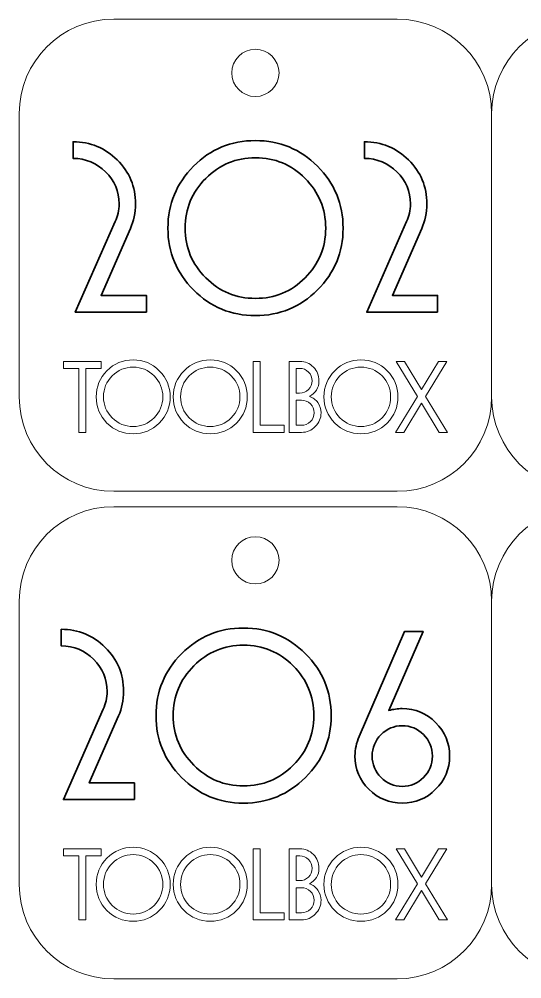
# Model space of a CAD drawing. Header units: inches. Extents: x 269 to 1026, y -294 to 278.
# Drawn here: x 269.5 to 322.7, y 176.3 to 277.9 of the extents above; entities that cross this region are included whole.
import ezdxf

# ---------------------------------------------------------------- set-up
doc = ezdxf.new("R2010")
doc.units = ezdxf.units.IN
doc.header["$MEASUREMENT"] = 0
doc.layers.add('Default', color=7, linetype='Continuous')

# ---------------------------------------------------------------- blocks, each defined once
blk = doc.blocks.new('block 365')
at = {"layer": 'Default', "color": 7, "lineweight": 35}
for points, knots in [([(302.49, 204.14), (302.49, 201.59), (301.59, 199.41), (299.77, 197.6), (297.96, 195.79), (295.77, 194.88), (293.21, 194.88), (290.64, 194.88), (288.46, 195.79), (286.66, 197.6), (284.85, 199.41), (283.95, 201.59), (283.95, 204.14), (283.95, 206.7), (284.85, 208.89), (286.66, 210.7), (288.46, 212.51), (290.64, 213.42), (293.21, 213.42), (295.77, 213.42), (297.96, 212.51), (299.77, 210.7), (301.59, 208.89), (302.49, 206.7), (302.49, 204.14)], [0, 0, 0, 0, 1, 1, 1, 2, 2, 2, 3, 3, 3, 4, 4, 4, 5, 5, 5, 6, 6, 6, 7, 7, 7, 8, 8, 8, 8]), ([(281.67, 195.25), (281.67, 195.25), (274.15, 195.25), (274.15, 195.25), (274.15, 195.25), (278.36, 204.84), (278.36, 204.84), (278.64, 205.4), (278.78, 206.02), (278.78, 206.71), (278.78, 208.03), (278.3, 209.16), (277.35, 210.11), (276.4, 211.05), (275.26, 211.52), (273.92, 211.52), (273.92, 211.52), (273.92, 213.29), (273.92, 213.29), (275.74, 213.29), (277.29, 212.65), (278.58, 211.37), (279.88, 210.08), (280.52, 208.53), (280.52, 206.71), (280.52, 205.78), (280.34, 204.91), (279.98, 204.11), (279.98, 204.11), (276.88, 197.01), (276.88, 197.01), (276.88, 197.01), (281.67, 197.01), (281.67, 197.01), (281.67, 197.01), (281.67, 195.25), (281.67, 195.25)], [0, 0, 0, 0, 1, 1, 1, 2, 2, 2, 3, 3, 3, 4, 4, 4, 5, 5, 5, 6, 6, 6, 7, 7, 7, 8, 8, 8, 9, 9, 9, 10, 10, 10, 11, 11, 11, 12, 12, 12, 12]), ([(315.02, 199.87), (315.02, 198.49), (314.53, 197.31), (313.55, 196.34), (312.57, 195.37), (311.39, 194.88), (310.01, 194.88), (308.64, 194.88), (307.46, 195.37), (306.48, 196.34), (305.5, 197.31), (305.01, 198.49), (305.01, 199.87), (305.01, 200.57), (305.16, 201.26), (305.46, 201.95), (305.46, 201.95), (310.26, 213.06), (310.26, 213.06), (310.26, 213.06), (312.22, 213.06), (312.22, 213.06), (312.22, 213.06), (308.59, 204.69), (308.59, 204.69), (309.05, 204.82), (309.51, 204.89), (310, 204.89), (311.39, 204.89), (312.57, 204.4), (313.55, 203.42), (314.53, 202.44), (315.02, 201.26), (315.02, 199.87)], [0, 0, 0, 0, 1, 1, 1, 2, 2, 2, 3, 3, 3, 4, 4, 4, 5, 5, 5, 6, 6, 6, 7, 7, 7, 8, 8, 8, 9, 9, 9, 10, 10, 10, 11, 11, 11, 11]), ([(300.65, 204.14), (300.65, 206.2), (299.92, 207.96), (298.47, 209.42), (297.03, 210.87), (295.27, 211.6), (293.21, 211.6), (291.16, 211.6), (289.41, 210.87), (287.96, 209.42), (286.5, 207.96), (285.77, 206.2), (285.77, 204.14), (285.77, 202.09), (286.5, 200.34), (287.96, 198.89), (289.41, 197.43), (291.16, 196.7), (293.21, 196.7), (295.27, 196.7), (297.03, 197.43), (298.47, 198.89), (299.92, 200.34), (300.65, 202.09), (300.65, 204.14)], [0, 0, 0, 0, 1, 1, 1, 2, 2, 2, 3, 3, 3, 4, 4, 4, 5, 5, 5, 6, 6, 6, 7, 7, 7, 8, 8, 8, 8]), ([(313.2, 199.86), (313.2, 200.75), (312.89, 201.51), (312.27, 202.13), (311.64, 202.76), (310.89, 203.07), (310.01, 203.07), (309.14, 203.07), (308.39, 202.76), (307.77, 202.13), (307.15, 201.51), (306.83, 200.75), (306.83, 199.86), (306.83, 198.97), (307.15, 198.22), (307.77, 197.59), (308.39, 196.96), (309.14, 196.65), (310.01, 196.65), (310.89, 196.65), (311.64, 196.96), (312.27, 197.59), (312.89, 198.22), (313.2, 198.97), (313.2, 199.86)], [0, 0, 0, 0, 1, 1, 1, 2, 2, 2, 3, 3, 3, 4, 4, 4, 5, 5, 5, 6, 6, 6, 7, 7, 7, 8, 8, 8, 8])]:
    blk.add_open_spline(points, degree=3, knots=knots, dxfattribs=at)
blk = doc.blocks.new('block 364')
at = {"layer": 'Default'}
blk.add_blockref('block 365', (0, 0), dxfattribs=at)
blk = doc.blocks.new('block 420')
at = {"layer": 'Default', "color": 240, "lineweight": 9}
blk.add_open_spline([(279.47, 227.9), (279.47, 227.9), (309.47, 227.9), (309.47, 227.9), (314.99, 227.9), (319.47, 232.37), (319.47, 237.9), (319.47, 237.9), (319.47, 267.9), (319.47, 267.9), (319.47, 273.42), (314.99, 277.9), (309.47, 277.9), (309.47, 277.9), (279.47, 277.9), (279.47, 277.9), (273.95, 277.9), (269.47, 273.42), (269.47, 267.9), (269.47, 267.9), (269.47, 237.9), (269.47, 237.9), (269.47, 232.37), (273.95, 227.9), (279.47, 227.9)], degree=3, knots=[0, 0, 0, 0, 1, 1, 1, 2, 2, 2, 3, 3, 3, 4, 4, 4, 5, 5, 5, 6, 6, 6, 7, 7, 7, 8, 8, 8, 8], dxfattribs=at)
blk = doc.blocks.new('block 421')
at = {"layer": 'Default', "color": 240, "lineweight": 9}
blk.add_open_spline([(291.97, 272.21), (291.97, 273.59), (293.09, 274.71), (294.47, 274.71), (295.85, 274.71), (296.97, 273.59), (296.97, 272.21), (296.97, 270.83), (295.85, 269.71), (294.47, 269.71), (293.09, 269.71), (291.97, 270.83), (291.97, 272.21)], degree=3, knots=[0, 0, 0, 0, 1, 1, 1, 2, 2, 2, 3, 3, 3, 4, 4, 4, 4], dxfattribs=at)
blk = doc.blocks.new('block 422')
at = {"layer": 'Default', "color": 7, "lineweight": 5}
blk.add_lwpolyline([(278.15, 240.92), (276.51, 240.92), (276.51, 234.14), (275.77, 234.14), (275.77, 240.92), (274.15, 240.92), (274.15, 241.66), (278.15, 241.66), (278.15, 240.92)], dxfattribs=at)
blk = doc.blocks.new('block 423')
at = {"layer": 'Default', "color": 7, "lineweight": 5}
blk.add_open_spline([(285.45, 237.9), (285.45, 236.82), (285.07, 235.9), (284.3, 235.13), (283.54, 234.37), (282.61, 233.99), (281.53, 233.99), (280.45, 233.99), (279.52, 234.37), (278.76, 235.13), (278, 235.9), (277.62, 236.82), (277.62, 237.9), (277.62, 238.98), (278, 239.91), (278.76, 240.67), (279.52, 241.44), (280.45, 241.82), (281.53, 241.82), (282.61, 241.82), (283.54, 241.44), (284.3, 240.67), (285.07, 239.91), (285.45, 238.98), (285.45, 237.9)], degree=3, knots=[0, 0, 0, 0, 1, 1, 1, 2, 2, 2, 3, 3, 3, 4, 4, 4, 5, 5, 5, 6, 6, 6, 7, 7, 7, 8, 8, 8, 8], dxfattribs=at)
blk = doc.blocks.new('block 424')
at = {"layer": 'Default', "color": 7, "lineweight": 5}
blk.add_open_spline([(284.67, 237.9), (284.67, 238.77), (284.37, 239.51), (283.75, 240.13), (283.14, 240.74), (282.4, 241.05), (281.53, 241.05), (280.67, 241.05), (279.93, 240.74), (279.31, 240.13), (278.7, 239.51), (278.39, 238.77), (278.39, 237.9), (278.39, 237.03), (278.7, 236.29), (279.31, 235.68), (279.93, 235.06), (280.67, 234.76), (281.53, 234.76), (282.4, 234.76), (283.14, 235.06), (283.75, 235.68), (284.37, 236.29), (284.67, 237.03), (284.67, 237.9)], degree=3, knots=[0, 0, 0, 0, 1, 1, 1, 2, 2, 2, 3, 3, 3, 4, 4, 4, 5, 5, 5, 6, 6, 6, 7, 7, 7, 8, 8, 8, 8], dxfattribs=at)
blk = doc.blocks.new('block 425')
at = {"layer": 'Default', "color": 7, "lineweight": 5}
blk.add_open_spline([(293.61, 237.9), (293.61, 236.82), (293.23, 235.9), (292.47, 235.13), (291.7, 234.37), (290.78, 233.99), (289.69, 233.99), (288.61, 233.99), (287.68, 234.37), (286.92, 235.13), (286.16, 235.9), (285.78, 236.82), (285.78, 237.9), (285.78, 238.98), (286.16, 239.91), (286.92, 240.67), (287.68, 241.44), (288.61, 241.82), (289.69, 241.82), (290.78, 241.82), (291.7, 241.44), (292.47, 240.67), (293.23, 239.91), (293.61, 238.98), (293.61, 237.9)], degree=3, knots=[0, 0, 0, 0, 1, 1, 1, 2, 2, 2, 3, 3, 3, 4, 4, 4, 5, 5, 5, 6, 6, 6, 7, 7, 7, 8, 8, 8, 8], dxfattribs=at)
blk = doc.blocks.new('block 426')
at = {"layer": 'Default', "color": 7, "lineweight": 5}
blk.add_open_spline([(292.83, 237.9), (292.83, 238.77), (292.53, 239.51), (291.92, 240.13), (291.3, 240.74), (290.56, 241.05), (289.69, 241.05), (288.83, 241.05), (288.09, 240.74), (287.47, 240.13), (286.86, 239.51), (286.55, 238.77), (286.55, 237.9), (286.55, 237.03), (286.86, 236.29), (287.47, 235.68), (288.09, 235.06), (288.83, 234.76), (289.69, 234.76), (290.56, 234.76), (291.3, 235.06), (291.92, 235.68), (292.53, 236.29), (292.83, 237.03), (292.83, 237.9)], degree=3, knots=[0, 0, 0, 0, 1, 1, 1, 2, 2, 2, 3, 3, 3, 4, 4, 4, 5, 5, 5, 6, 6, 6, 7, 7, 7, 8, 8, 8, 8], dxfattribs=at)
blk = doc.blocks.new('block 427')
at = {"layer": 'Default', "color": 7, "lineweight": 5}
blk.add_lwpolyline([(297.5, 234.14), (294.24, 234.14), (294.24, 241.66), (294.98, 241.66), (294.98, 234.89), (297.5, 234.89), (297.5, 234.14)], dxfattribs=at)
blk = doc.blocks.new('block 428')
at = {"layer": 'Default', "color": 7, "lineweight": 5}
blk.add_open_spline([(301.42, 236.22), (301.42, 235.64), (301.22, 235.16), (300.81, 234.75), (300.41, 234.34), (299.92, 234.14), (299.35, 234.14), (299.35, 234.14), (298.05, 234.14), (298.05, 234.14), (298.05, 234.14), (298.05, 241.66), (298.05, 241.66), (298.05, 241.66), (299.17, 241.66), (299.17, 241.66), (299.74, 241.66), (300.22, 241.46), (300.61, 241.06), (301.01, 240.66), (301.2, 240.17), (301.2, 239.6), (301.2, 238.85), (300.86, 238.3), (300.18, 237.96), (300.56, 237.82), (300.87, 237.6), (301.09, 237.29), (301.31, 236.98), (301.42, 236.62), (301.42, 236.22)], degree=3, knots=[0, 0, 0, 0, 1, 1, 1, 2, 2, 2, 3, 3, 3, 4, 4, 4, 5, 5, 5, 6, 6, 6, 7, 7, 7, 8, 8, 8, 9, 9, 9, 10, 10, 10, 10], dxfattribs=at)
blk = doc.blocks.new('block 429')
at = {"layer": 'Default', "color": 7, "lineweight": 5}
blk.add_open_spline([(300.47, 239.6), (300.47, 239.96), (300.34, 240.27), (300.08, 240.53), (299.83, 240.79), (299.52, 240.92), (299.17, 240.92), (299.17, 240.92), (298.79, 240.92), (298.79, 240.92), (298.79, 240.92), (298.79, 238.29), (298.79, 238.29), (298.79, 238.29), (299.14, 238.29), (299.14, 238.29), (299.51, 238.29), (299.82, 238.42), (300.08, 238.68), (300.34, 238.93), (300.47, 239.24), (300.47, 239.6)], degree=3, knots=[0, 0, 0, 0, 1, 1, 1, 2, 2, 2, 3, 3, 3, 4, 4, 4, 5, 5, 5, 6, 6, 6, 7, 7, 7, 7], dxfattribs=at)
blk = doc.blocks.new('block 430')
at = {"layer": 'Default', "color": 7, "lineweight": 5}
blk.add_open_spline([(300.69, 236.22), (300.69, 236.58), (300.56, 236.9), (300.29, 237.16), (300.03, 237.42), (299.71, 237.55), (299.34, 237.55), (299.34, 237.55), (298.79, 237.55), (298.79, 237.55), (298.79, 237.55), (298.79, 234.89), (298.79, 234.89), (298.79, 234.89), (299.34, 234.89), (299.34, 234.89), (299.71, 234.89), (300.03, 235.02), (300.29, 235.28), (300.56, 235.54), (300.69, 235.85), (300.69, 236.22)], degree=3, knots=[0, 0, 0, 0, 1, 1, 1, 2, 2, 2, 3, 3, 3, 4, 4, 4, 5, 5, 5, 6, 6, 6, 7, 7, 7, 7], dxfattribs=at)
blk = doc.blocks.new('block 431')
at = {"layer": 'Default', "color": 7, "lineweight": 5}
blk.add_open_spline([(309.56, 237.9), (309.56, 236.82), (309.18, 235.9), (308.42, 235.13), (307.65, 234.37), (306.73, 233.99), (305.64, 233.99), (304.56, 233.99), (303.63, 234.37), (302.87, 235.13), (302.11, 235.9), (301.73, 236.82), (301.73, 237.9), (301.73, 238.98), (302.11, 239.91), (302.87, 240.67), (303.63, 241.44), (304.56, 241.82), (305.64, 241.82), (306.73, 241.82), (307.65, 241.44), (308.42, 240.67), (309.18, 239.91), (309.56, 238.98), (309.56, 237.9)], degree=3, knots=[0, 0, 0, 0, 1, 1, 1, 2, 2, 2, 3, 3, 3, 4, 4, 4, 5, 5, 5, 6, 6, 6, 7, 7, 7, 8, 8, 8, 8], dxfattribs=at)
blk = doc.blocks.new('block 432')
at = {"layer": 'Default', "color": 7, "lineweight": 5}
blk.add_open_spline([(308.78, 237.9), (308.78, 238.77), (308.48, 239.51), (307.87, 240.13), (307.25, 240.74), (306.51, 241.05), (305.64, 241.05), (304.78, 241.05), (304.04, 240.74), (303.42, 240.13), (302.81, 239.51), (302.5, 238.77), (302.5, 237.9), (302.5, 237.03), (302.81, 236.29), (303.42, 235.68), (304.04, 235.06), (304.78, 234.76), (305.64, 234.76), (306.51, 234.76), (307.25, 235.06), (307.87, 235.68), (308.48, 236.29), (308.78, 237.03), (308.78, 237.9)], degree=3, knots=[0, 0, 0, 0, 1, 1, 1, 2, 2, 2, 3, 3, 3, 4, 4, 4, 5, 5, 5, 6, 6, 6, 7, 7, 7, 8, 8, 8, 8], dxfattribs=at)
blk = doc.blocks.new('block 433')
at = {"layer": 'Default', "color": 7, "lineweight": 5}
blk.add_lwpolyline([(314.79, 234.14), (313.92, 234.14), (312.06, 237.24), (310.18, 234.14), (309.31, 234.14), (311.62, 237.94), (309.37, 241.66), (310.24, 241.66), (312.05, 238.67), (313.86, 241.66), (314.73, 241.66), (312.49, 237.94), (314.79, 234.14)], dxfattribs=at)
blk = doc.blocks.new('block 434')
at = {"layer": 'Default', "color": 240, "lineweight": 9}
blk.add_open_spline([(329.47, 227.9), (329.47, 227.9), (359.47, 227.9), (359.47, 227.9), (364.99, 227.9), (369.47, 232.37), (369.47, 237.9), (369.47, 237.9), (369.47, 267.9), (369.47, 267.9), (369.47, 273.42), (364.99, 277.9), (359.47, 277.9), (359.47, 277.9), (329.47, 277.9), (329.47, 277.9), (323.95, 277.9), (319.47, 273.42), (319.47, 267.9), (319.47, 267.9), (319.47, 237.9), (319.47, 237.9), (319.47, 232.37), (323.95, 227.9), (329.47, 227.9)], degree=3, knots=[0, 0, 0, 0, 1, 1, 1, 2, 2, 2, 3, 3, 3, 4, 4, 4, 5, 5, 5, 6, 6, 6, 7, 7, 7, 8, 8, 8, 8], dxfattribs=at)
blk = doc.blocks.new('block 480')
at = {"layer": 'Default', "color": 240, "lineweight": 9}
blk.add_open_spline([(279.47, 176.27), (279.47, 176.27), (309.47, 176.27), (309.47, 176.27), (314.99, 176.27), (319.47, 180.75), (319.47, 186.27), (319.47, 186.27), (319.47, 216.27), (319.47, 216.27), (319.47, 221.8), (314.99, 226.27), (309.47, 226.27), (309.47, 226.27), (279.47, 226.27), (279.47, 226.27), (273.95, 226.27), (269.47, 221.8), (269.47, 216.27), (269.47, 216.27), (269.47, 186.27), (269.47, 186.27), (269.47, 180.75), (273.95, 176.27), (279.47, 176.27)], degree=3, knots=[0, 0, 0, 0, 1, 1, 1, 2, 2, 2, 3, 3, 3, 4, 4, 4, 5, 5, 5, 6, 6, 6, 7, 7, 7, 8, 8, 8, 8], dxfattribs=at)
blk = doc.blocks.new('block 481')
at = {"layer": 'Default', "color": 240, "lineweight": 9}
blk.add_open_spline([(291.97, 220.59), (291.97, 221.97), (293.09, 223.09), (294.47, 223.09), (295.85, 223.09), (296.97, 221.97), (296.97, 220.59), (296.97, 219.21), (295.85, 218.09), (294.47, 218.09), (293.09, 218.09), (291.97, 219.21), (291.97, 220.59)], degree=3, knots=[0, 0, 0, 0, 1, 1, 1, 2, 2, 2, 3, 3, 3, 4, 4, 4, 4], dxfattribs=at)
blk = doc.blocks.new('block 482')
at = {"layer": 'Default', "color": 7, "lineweight": 5}
blk.add_lwpolyline([(278.15, 189.29), (276.51, 189.29), (276.51, 182.52), (275.77, 182.52), (275.77, 189.29), (274.15, 189.29), (274.15, 190.04), (278.15, 190.04), (278.15, 189.29)], dxfattribs=at)
blk = doc.blocks.new('block 483')
at = {"layer": 'Default', "color": 7, "lineweight": 5}
blk.add_open_spline([(285.45, 186.27), (285.45, 185.2), (285.07, 184.28), (284.3, 183.51), (283.54, 182.75), (282.61, 182.36), (281.53, 182.36), (280.45, 182.36), (279.52, 182.75), (278.76, 183.51), (278, 184.28), (277.62, 185.2), (277.62, 186.27), (277.62, 187.36), (278, 188.28), (278.76, 189.05), (279.52, 189.81), (280.45, 190.2), (281.53, 190.2), (282.61, 190.2), (283.54, 189.81), (284.3, 189.05), (285.07, 188.28), (285.45, 187.36), (285.45, 186.27)], degree=3, knots=[0, 0, 0, 0, 1, 1, 1, 2, 2, 2, 3, 3, 3, 4, 4, 4, 5, 5, 5, 6, 6, 6, 7, 7, 7, 8, 8, 8, 8], dxfattribs=at)
blk = doc.blocks.new('block 484')
at = {"layer": 'Default', "color": 7, "lineweight": 5}
blk.add_open_spline([(284.67, 186.27), (284.67, 187.15), (284.37, 187.89), (283.75, 188.5), (283.14, 189.12), (282.4, 189.43), (281.53, 189.43), (280.67, 189.43), (279.93, 189.12), (279.31, 188.5), (278.7, 187.89), (278.39, 187.15), (278.39, 186.27), (278.39, 185.41), (278.7, 184.67), (279.31, 184.05), (279.93, 183.44), (280.67, 183.13), (281.53, 183.13), (282.4, 183.13), (283.14, 183.44), (283.75, 184.05), (284.37, 184.67), (284.67, 185.41), (284.67, 186.27)], degree=3, knots=[0, 0, 0, 0, 1, 1, 1, 2, 2, 2, 3, 3, 3, 4, 4, 4, 5, 5, 5, 6, 6, 6, 7, 7, 7, 8, 8, 8, 8], dxfattribs=at)
blk = doc.blocks.new('block 485')
at = {"layer": 'Default', "color": 7, "lineweight": 5}
blk.add_open_spline([(293.61, 186.27), (293.61, 185.2), (293.23, 184.28), (292.47, 183.51), (291.7, 182.75), (290.78, 182.36), (289.69, 182.36), (288.61, 182.36), (287.68, 182.75), (286.92, 183.51), (286.16, 184.28), (285.78, 185.2), (285.78, 186.27), (285.78, 187.36), (286.16, 188.28), (286.92, 189.05), (287.68, 189.81), (288.61, 190.2), (289.69, 190.2), (290.78, 190.2), (291.7, 189.81), (292.47, 189.05), (293.23, 188.28), (293.61, 187.36), (293.61, 186.27)], degree=3, knots=[0, 0, 0, 0, 1, 1, 1, 2, 2, 2, 3, 3, 3, 4, 4, 4, 5, 5, 5, 6, 6, 6, 7, 7, 7, 8, 8, 8, 8], dxfattribs=at)
blk = doc.blocks.new('block 486')
at = {"layer": 'Default', "color": 7, "lineweight": 5}
blk.add_open_spline([(292.83, 186.27), (292.83, 187.15), (292.53, 187.89), (291.92, 188.5), (291.3, 189.12), (290.56, 189.43), (289.69, 189.43), (288.83, 189.43), (288.09, 189.12), (287.47, 188.5), (286.86, 187.89), (286.55, 187.15), (286.55, 186.27), (286.55, 185.41), (286.86, 184.67), (287.47, 184.05), (288.09, 183.44), (288.83, 183.13), (289.69, 183.13), (290.56, 183.13), (291.3, 183.44), (291.92, 184.05), (292.53, 184.67), (292.83, 185.41), (292.83, 186.27)], degree=3, knots=[0, 0, 0, 0, 1, 1, 1, 2, 2, 2, 3, 3, 3, 4, 4, 4, 5, 5, 5, 6, 6, 6, 7, 7, 7, 8, 8, 8, 8], dxfattribs=at)
blk = doc.blocks.new('block 487')
at = {"layer": 'Default', "color": 7, "lineweight": 5}
blk.add_lwpolyline([(297.5, 182.52), (294.24, 182.52), (294.24, 190.04), (294.98, 190.04), (294.98, 183.26), (297.5, 183.26), (297.5, 182.52)], dxfattribs=at)
blk = doc.blocks.new('block 488')
at = {"layer": 'Default', "color": 7, "lineweight": 5}
blk.add_open_spline([(301.42, 184.59), (301.42, 184.02), (301.22, 183.53), (300.81, 183.13), (300.41, 182.72), (299.92, 182.52), (299.35, 182.52), (299.35, 182.52), (298.05, 182.52), (298.05, 182.52), (298.05, 182.52), (298.05, 190.04), (298.05, 190.04), (298.05, 190.04), (299.17, 190.04), (299.17, 190.04), (299.74, 190.04), (300.22, 189.84), (300.61, 189.44), (301.01, 189.03), (301.2, 188.55), (301.2, 187.98), (301.2, 187.22), (300.86, 186.68), (300.18, 186.34), (300.56, 186.2), (300.87, 185.98), (301.09, 185.66), (301.31, 185.35), (301.42, 185), (301.42, 184.59)], degree=3, knots=[0, 0, 0, 0, 1, 1, 1, 2, 2, 2, 3, 3, 3, 4, 4, 4, 5, 5, 5, 6, 6, 6, 7, 7, 7, 8, 8, 8, 9, 9, 9, 10, 10, 10, 10], dxfattribs=at)
blk = doc.blocks.new('block 489')
at = {"layer": 'Default', "color": 7, "lineweight": 5}
blk.add_open_spline([(300.47, 187.98), (300.47, 188.34), (300.34, 188.64), (300.08, 188.9), (299.83, 189.16), (299.52, 189.29), (299.17, 189.29), (299.17, 189.29), (298.79, 189.29), (298.79, 189.29), (298.79, 189.29), (298.79, 186.67), (298.79, 186.67), (298.79, 186.67), (299.14, 186.67), (299.14, 186.67), (299.51, 186.67), (299.82, 186.8), (300.08, 187.05), (300.34, 187.31), (300.47, 187.62), (300.47, 187.98)], degree=3, knots=[0, 0, 0, 0, 1, 1, 1, 2, 2, 2, 3, 3, 3, 4, 4, 4, 5, 5, 5, 6, 6, 6, 7, 7, 7, 7], dxfattribs=at)
blk = doc.blocks.new('block 490')
at = {"layer": 'Default', "color": 7, "lineweight": 5}
blk.add_open_spline([(300.69, 184.59), (300.69, 184.96), (300.56, 185.27), (300.29, 185.53), (300.03, 185.79), (299.71, 185.92), (299.34, 185.92), (299.34, 185.92), (298.79, 185.92), (298.79, 185.92), (298.79, 185.92), (298.79, 183.26), (298.79, 183.26), (298.79, 183.26), (299.34, 183.26), (299.34, 183.26), (299.71, 183.26), (300.03, 183.39), (300.29, 183.65), (300.56, 183.91), (300.69, 184.23), (300.69, 184.59)], degree=3, knots=[0, 0, 0, 0, 1, 1, 1, 2, 2, 2, 3, 3, 3, 4, 4, 4, 5, 5, 5, 6, 6, 6, 7, 7, 7, 7], dxfattribs=at)
blk = doc.blocks.new('block 491')
at = {"layer": 'Default', "color": 7, "lineweight": 5}
blk.add_open_spline([(309.56, 186.27), (309.56, 185.2), (309.18, 184.28), (308.42, 183.51), (307.65, 182.75), (306.73, 182.36), (305.64, 182.36), (304.56, 182.36), (303.63, 182.75), (302.87, 183.51), (302.11, 184.28), (301.73, 185.2), (301.73, 186.27), (301.73, 187.36), (302.11, 188.28), (302.87, 189.05), (303.63, 189.81), (304.56, 190.2), (305.64, 190.2), (306.73, 190.2), (307.65, 189.81), (308.42, 189.05), (309.18, 188.28), (309.56, 187.36), (309.56, 186.27)], degree=3, knots=[0, 0, 0, 0, 1, 1, 1, 2, 2, 2, 3, 3, 3, 4, 4, 4, 5, 5, 5, 6, 6, 6, 7, 7, 7, 8, 8, 8, 8], dxfattribs=at)
blk = doc.blocks.new('block 492')
at = {"layer": 'Default', "color": 7, "lineweight": 5}
blk.add_open_spline([(308.78, 186.27), (308.78, 187.15), (308.48, 187.89), (307.87, 188.5), (307.25, 189.12), (306.51, 189.43), (305.64, 189.43), (304.78, 189.43), (304.04, 189.12), (303.42, 188.5), (302.81, 187.89), (302.5, 187.15), (302.5, 186.27), (302.5, 185.41), (302.81, 184.67), (303.42, 184.05), (304.04, 183.44), (304.78, 183.13), (305.64, 183.13), (306.51, 183.13), (307.25, 183.44), (307.87, 184.05), (308.48, 184.67), (308.78, 185.41), (308.78, 186.27)], degree=3, knots=[0, 0, 0, 0, 1, 1, 1, 2, 2, 2, 3, 3, 3, 4, 4, 4, 5, 5, 5, 6, 6, 6, 7, 7, 7, 8, 8, 8, 8], dxfattribs=at)
blk = doc.blocks.new('block 493')
at = {"layer": 'Default', "color": 7, "lineweight": 5}
blk.add_lwpolyline([(314.79, 182.52), (313.92, 182.52), (312.06, 185.62), (310.18, 182.52), (309.31, 182.52), (311.62, 186.32), (309.37, 190.04), (310.24, 190.04), (312.05, 187.05), (313.86, 190.04), (314.73, 190.04), (312.49, 186.32), (314.79, 182.52)], dxfattribs=at)
blk = doc.blocks.new('block 494')
at = {"layer": 'Default', "color": 240, "lineweight": 9}
blk.add_open_spline([(329.47, 176.27), (329.47, 176.27), (359.47, 176.27), (359.47, 176.27), (364.99, 176.27), (369.47, 180.75), (369.47, 186.27), (369.47, 186.27), (369.47, 216.27), (369.47, 216.27), (369.47, 221.8), (364.99, 226.27), (359.47, 226.27), (359.47, 226.27), (329.47, 226.27), (329.47, 226.27), (323.95, 226.27), (319.47, 221.8), (319.47, 216.27), (319.47, 216.27), (319.47, 186.27), (319.47, 186.27), (319.47, 180.75), (323.95, 176.27), (329.47, 176.27)], degree=3, knots=[0, 0, 0, 0, 1, 1, 1, 2, 2, 2, 3, 3, 3, 4, 4, 4, 5, 5, 5, 6, 6, 6, 7, 7, 7, 8, 8, 8, 8], dxfattribs=at)

msp = doc.modelspace()

# ---------------------------------------------------------------- linework, layer by layer
at = {"layer": 'Default', "color": 7, "lineweight": 35}
for points, knots in [([(282.93, 246.87), (282.93, 246.87), (275.41, 246.87), (275.41, 246.87), (275.41, 246.87), (279.63, 256.46), (279.63, 256.46), (279.9, 257.02), (280.04, 257.64), (280.04, 258.34), (280.04, 259.65), (279.57, 260.78), (278.62, 261.73), (277.67, 262.67), (276.52, 263.15), (275.18, 263.15), (275.18, 263.15), (275.18, 264.91), (275.18, 264.91), (277, 264.91), (278.55, 264.27), (279.85, 262.99), (281.14, 261.71), (281.78, 260.16), (281.78, 258.34), (281.78, 257.4), (281.6, 256.53), (281.24, 255.74), (281.24, 255.74), (278.14, 248.64), (278.14, 248.64), (278.14, 248.64), (282.93, 248.64), (282.93, 248.64), (282.93, 248.64), (282.93, 246.87), (282.93, 246.87)], [0, 0, 0, 0, 1, 1, 1, 2, 2, 2, 3, 3, 3, 4, 4, 4, 5, 5, 5, 6, 6, 6, 7, 7, 7, 8, 8, 8, 9, 9, 9, 10, 10, 10, 11, 11, 11, 12, 12, 12, 12]), ([(303.75, 255.76), (303.75, 253.21), (302.85, 251.03), (301.04, 249.22), (299.22, 247.41), (297.04, 246.51), (294.47, 246.51), (291.9, 246.51), (289.72, 247.41), (287.92, 249.22), (286.12, 251.03), (285.21, 253.21), (285.21, 255.76), (285.21, 258.33), (286.12, 260.52), (287.92, 262.33), (289.72, 264.14), (291.9, 265.04), (294.47, 265.04), (297.04, 265.04), (299.22, 264.14), (301.04, 262.33), (302.85, 260.52), (303.75, 258.33), (303.75, 255.76)], [0, 0, 0, 0, 1, 1, 1, 2, 2, 2, 3, 3, 3, 4, 4, 4, 5, 5, 5, 6, 6, 6, 7, 7, 7, 8, 8, 8, 8]), ([(313.76, 246.87), (313.76, 246.87), (306.25, 246.87), (306.25, 246.87), (306.25, 246.87), (310.46, 256.46), (310.46, 256.46), (310.74, 257.02), (310.88, 257.64), (310.88, 258.34), (310.88, 259.65), (310.4, 260.78), (309.45, 261.73), (308.5, 262.67), (307.36, 263.15), (306.01, 263.15), (306.01, 263.15), (306.01, 264.91), (306.01, 264.91), (307.83, 264.91), (309.39, 264.27), (310.68, 262.99), (311.97, 261.71), (312.62, 260.16), (312.62, 258.34), (312.62, 257.4), (312.44, 256.53), (312.07, 255.74), (312.07, 255.74), (308.98, 248.64), (308.98, 248.64), (308.98, 248.64), (313.76, 248.64), (313.76, 248.64), (313.76, 248.64), (313.76, 246.87), (313.76, 246.87)], [0, 0, 0, 0, 1, 1, 1, 2, 2, 2, 3, 3, 3, 4, 4, 4, 5, 5, 5, 6, 6, 6, 7, 7, 7, 8, 8, 8, 9, 9, 9, 10, 10, 10, 11, 11, 11, 12, 12, 12, 12]), ([(301.91, 255.76), (301.91, 257.82), (301.18, 259.58), (299.74, 261.04), (298.29, 262.5), (296.53, 263.22), (294.47, 263.22), (292.43, 263.22), (290.67, 262.5), (289.22, 261.04), (287.76, 259.58), (287.03, 257.82), (287.03, 255.76), (287.03, 253.72), (287.76, 251.97), (289.22, 250.51), (290.67, 249.05), (292.43, 248.33), (294.47, 248.33), (296.53, 248.33), (298.29, 249.05), (299.74, 250.51), (301.18, 251.97), (301.91, 253.72), (301.91, 255.76)], [0, 0, 0, 0, 1, 1, 1, 2, 2, 2, 3, 3, 3, 4, 4, 4, 5, 5, 5, 6, 6, 6, 7, 7, 7, 8, 8, 8, 8])]:
    msp.add_open_spline(points, degree=3, knots=knots, dxfattribs=at)

# ---------------------------------------------------------------- block references
at = {"layer": 'Default'}
for name in ['block 420', 'block 434', 'block 421', 'block 422', 'block 423', 'block 424', 'block 425', 'block 426', 'block 427', 'block 428', 'block 429', 'block 431', 'block 432', 'block 433', 'block 430', 'block 480', 'block 494', 'block 481', 'block 364', 'block 482', 'block 483', 'block 485', 'block 487', 'block 488', 'block 491', 'block 493', 'block 484', 'block 486', 'block 489', 'block 492', 'block 490']:
    msp.add_blockref(name, (0, 0), dxfattribs=at)

doc.saveas('drawing.dxf')
